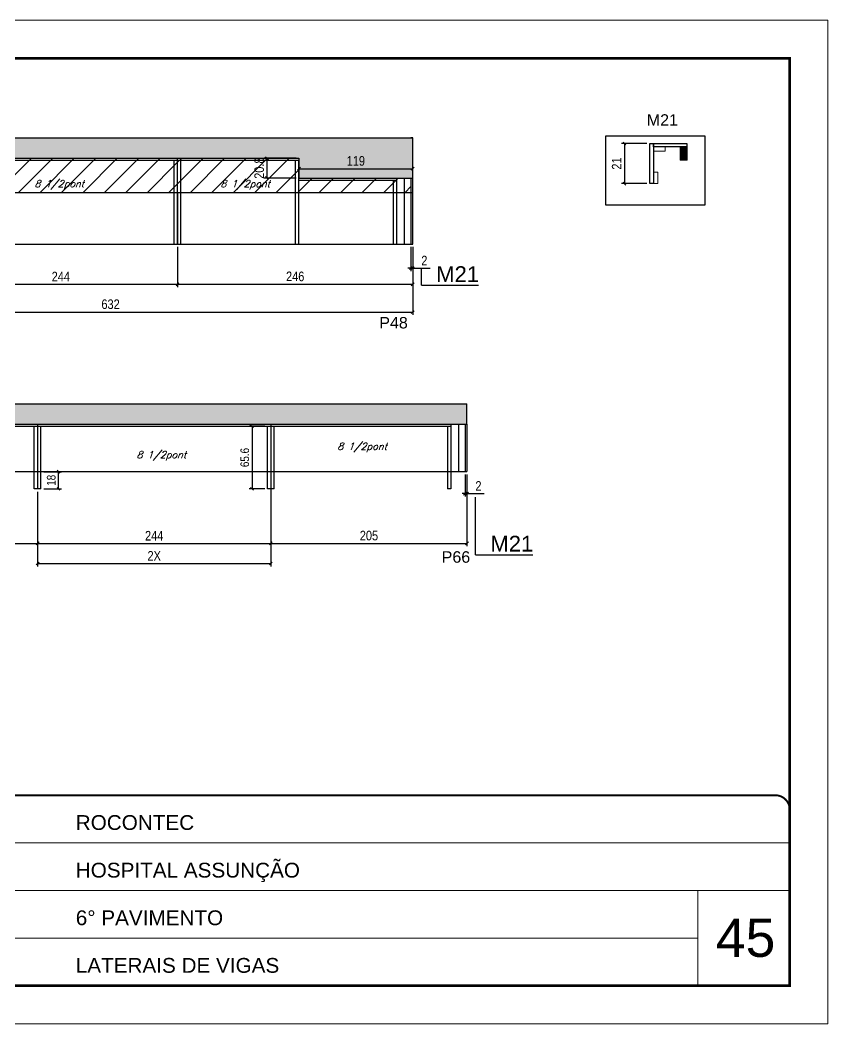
# Model space of a CAD drawing. Extents: x -20960 to -5926, y -2106 to 21915.
# Drawn here: x -11566 to -10722, y 8231 to 9281 of the extents above; entities that cross this region are included whole.
import ezdxf

# ---------------------------------------------------------------- set-up
doc = ezdxf.new("R2010")
doc.units = 0
doc.linetypes.add('CONTINUO', pattern=[0])
doc.linetypes.add('DASHED', pattern=[0.75, 0.5, -0.25])
for name, color, linetype in [('5', 5, 'Continuous'), ('COTA', 241, 'Continuous'), ('NOMENCLATURA', 7, 'Continuous'), ('Painéis', 200, 'Continuous'), ('Reaproveitamento', 251, 'Continuous'), ('SARR_2.2x7', 40, 'Continuous'), ('SARR_3.5x7', 81, 'Continuous'), ('texto', 7, 'Continuous')]:
    doc.layers.add(name, color=color, linetype=linetype)
for name, color, linetype, lineweight in [('CARIMBO', 255, 'Continuous', 9), ('Folhas', 255, 'Continuous', 9), ('Madeira', 126, 'Continuous', 18), ('Sarr 2.2x7', 40, 'Continuous', 9), ('SARRAFO DE PRESSAO', 251, 'DASHED', 9)]:
    doc.layers.add(name, color=color, linetype=linetype, lineweight=lineweight)
doc.styles.add('ARIAL', font='arial.ttf')
doc.styles.add('COTA TECNICA', font='techl___.ttf', dxfattribs={"height": 10})
doc.styles.add('COTA TECNICA-50', font='techl___.ttf', dxfattribs={"height": 9})
doc.styles.add('Romans', font='romans.shx')
doc.styles.get("Standard").update_dxf_attribs({"font": 'arial.ttf'})
doc.dimstyles.new('COTA PAINEL-50', dxfattribs={"dimtxt": 9, "dimasz": 3, "dimexe": 3, "dimexo": 3, "dimgap": 3, "dimtad": 1, "dimdec": 1, "dimzin": 12, "dimdsep": 46, "dimtxsty": 'COTA TECNICA-50', "dimblk1": 'OBLIQUE', "dimblk2": 'OBLIQUE', "dimsah": 1, "dimcen": 0.9, "dimclrd": 4, "dimclre": 4, "dimclrt": 240, "dimadec": 1, "dimazin": 3, "dimtfac": 1, "dimtdec": 1, "dimtmove": 0, "dimatfit": 3, "dimfxl": 1, "dimtolj": 1, "dimtzin": 12, "dimarcsym": 0})
doc.dimstyles.new('PAINEL', dxfattribs={"dimtxt": 10, "dimasz": 3, "dimexe": 3, "dimexo": 3, "dimgap": 3, "dimtad": 1, "dimdec": 1, "dimzin": 12, "dimdsep": 46, "dimtxsty": 'COTA TECNICA', "dimblk1": 'OBLIQUE', "dimblk2": 'OBLIQUE', "dimsah": 1, "dimcen": 0.9, "dimclrd": 4, "dimclre": 4, "dimclrt": 240, "dimadec": 1, "dimazin": 3, "dimtfac": 1, "dimtdec": 1, "dimtmove": 0, "dimatfit": 3, "dimfxl": 1, "dimtolj": 1, "dimtzin": 12, "dimarcsym": 0})
pattern_1 = [(45, (-4755, -1148.575), (-11.22532, 11.22532), [])]

# ---------------------------------------------------------------- blocks, each defined once
blk = doc.blocks.new('9999999999')
at = {"color": 30, "linetype": 'CONTINUO'}
for p, q in [((98564.6, 34379.6), (99584, 34379.6)), ((98564.6, 34329.8), (99488, 34329.8)), ((99584, 34329.8), (99488, 34329.8)), ((99488, 34329.8), (99488, 34230.2)), ((98564.6, 34280), (99488, 34280))]:
    blk.add_line(p, q, dxfattribs=at)
at = {"color": 30, "linetype": 'CONTINUO', "const_width": 2}
blk.add_lwpolyline([(99584, 34230.2), (99584, 34414.4, 0.414214), (99569, 34429.4), (98229, 34429.4, 0.414214), (98214, 34414.4), (98214, 34245.2, 0.414214), (98229, 34230.2), (99584, 34230.2)], format="xyb", dxfattribs=at)
at = {"layer": 'Folhas'}
blk.add_lwpolyline([(98139, 34190.2), (99624, 34190.2), (99624, 35240.2), (98139, 35240.2)], close=True, dxfattribs=at)
at = {"layer": 'Folhas', "color": 30, "const_width": 3}
blk.add_lwpolyline([(98214, 34230.2), (99584, 34230.2), (99584, 35200.2), (98214, 35200.2)], close=True, dxfattribs=at)
at = {"color": 7, "linetype": 'Continuous', "ltscale": 5, "style": 'ARIAL'}
for s, height, p in [('ROCONTEC', 15.48, (98837.7, 34393.1)), ('HOSPITAL ASSUNÇÃO', 15.483, (98837.7, 34343.3)), ('6° PAVIMENTO', 15.483, (98837.7, 34293.5)), ('LATERAIS DE VIGAS', 15.483, (98837.7, 34243.7))]:
    blk.add_text(s, height=height, dxfattribs=at).set_placement(p)
blk = doc.blocks.new('_Oblique')
at = {"color": 0, "linetype": 'ByBlock', "lineweight": -2}
blk.add_line((-0.5, -0.5), (0.5, 0.5), dxfattribs=at)
blk = doc.blocks.new('*D1616')
at = {"layer": 'COTA', "color": 4, "lineweight": -2, "ltscale": 25, "transparency": 16777216}
for p, q in [((-11158, 9043.8), (-11158, 9018.5)), ((-11156, 9043.8), (-11156, 9018.5)), ((-11158, 9021.5), (-11161, 9021.5)), ((-11158, 9021.5), (-11156, 9021.5)), ((-11156, 9021.5), (-11137.8, 9021.5))]:
    blk.add_line(p, q, dxfattribs=at)
at = {"layer": 'Defpoints', "color": 0, "ltscale": 25, "transparency": 16777216}
for p in [(-11158, 9046.8), (-11156, 9046.8), (-11156, 9021.5)]:
    blk.add_point(p, dxfattribs=at)
at = {"layer": 'COTA', "color": 4, "lineweight": -2, "ltscale": 25, "transparency": 16777216, "xscale": 3, "yscale": 3, "zscale": 3}
blk.add_blockref('_Oblique', (-11158, 9021.5), dxfattribs=at)
at = {"layer": 'COTA', "color": 4, "lineweight": -2, "ltscale": 25, "transparency": 16777216, "xscale": 3, "yscale": 3, "zscale": 3, "rotation": 180}
blk.add_blockref('_Oblique', (-11156, 9021.5), dxfattribs=at)
at = {"layer": 'COTA', "color": 240, "ltscale": 25, "transparency": 16777216, "insert": (-11143.9, 9029.5), "char_height": 10, "attachment_point": 5, "style": 'COTA TECNICA'}
blk.add_mtext('\\A1;2', dxfattribs=at)
blk = doc.blocks.new('*D1618')
at = {"layer": 'COTA', "color": 4, "lineweight": -2, "ltscale": 25, "transparency": 16777216}
for p, q in [((-11645.9, 9043.8), (-11645.9, 9001.7)), ((-11401.9, 9043.8), (-11401.9, 9001.7)), ((-11645.9, 9004.7), (-11401.9, 9004.7))]:
    blk.add_line(p, q, dxfattribs=at)
at = {"layer": 'Defpoints', "color": 0, "ltscale": 25, "transparency": 16777216}
for p in [(-11645.9, 9046.8), (-11401.9, 9046.8), (-11401.9, 9004.7)]:
    blk.add_point(p, dxfattribs=at)
at = {"layer": 'COTA', "color": 4, "lineweight": -2, "ltscale": 25, "transparency": 16777216, "xscale": 3, "yscale": 3, "zscale": 3, "rotation": 180}
blk.add_blockref('_Oblique', (-11645.9, 9004.7), dxfattribs=at)
at = {"layer": 'COTA', "color": 4, "lineweight": -2, "ltscale": 25, "transparency": 16777216, "xscale": 3, "yscale": 3, "zscale": 3}
blk.add_blockref('_Oblique', (-11401.9, 9004.7), dxfattribs=at)
at = {"layer": 'COTA', "color": 240, "ltscale": 25, "transparency": 16777216, "insert": (-11523.9, 9012.8), "char_height": 10, "attachment_point": 5, "style": 'COTA TECNICA'}
blk.add_mtext('\\A1;244', dxfattribs=at)
blk = doc.blocks.new('*D1619')
at = {"layer": 'COTA', "color": 4, "lineweight": -2, "ltscale": 25, "transparency": 16777216}
for p, q in [((-11401.9, 9043.8), (-11401.9, 9001.7)), ((-11156, 9043.8), (-11156, 9001.7)), ((-11401.9, 9004.7), (-11156, 9004.7))]:
    blk.add_line(p, q, dxfattribs=at)
at = {"layer": 'Defpoints', "color": 0, "ltscale": 25, "transparency": 16777216}
for p in [(-11401.9, 9046.8), (-11156, 9046.8), (-11156, 9004.7)]:
    blk.add_point(p, dxfattribs=at)
at = {"layer": 'COTA', "color": 4, "lineweight": -2, "ltscale": 25, "transparency": 16777216, "xscale": 3, "yscale": 3, "zscale": 3, "rotation": 180}
blk.add_blockref('_Oblique', (-11401.9, 9004.7), dxfattribs=at)
at = {"layer": 'COTA', "color": 4, "lineweight": -2, "ltscale": 25, "transparency": 16777216, "xscale": 3, "yscale": 3, "zscale": 3}
blk.add_blockref('_Oblique', (-11156, 9004.7), dxfattribs=at)
at = {"layer": 'COTA', "color": 240, "ltscale": 25, "transparency": 16777216, "insert": (-11278.9, 9012.9), "char_height": 10, "attachment_point": 5, "style": 'COTA TECNICA'}
blk.add_mtext('\\A1;246', dxfattribs=at)
blk = doc.blocks.new('*D1620')
at = {"layer": 'COTA', "color": 4, "lineweight": -2, "ltscale": 25, "transparency": 16777216}
for p, q in [((-11275, 9118.8), (-11275, 9128.6)), ((-11275, 9125.6), (-11156, 9125.6)), ((-11156, 9119.2), (-11156, 9128.6))]:
    blk.add_line(p, q, dxfattribs=at)
at = {"layer": 'Defpoints', "color": 0, "ltscale": 25, "transparency": 16777216}
for p in [(-11156, 9125.6), (-11275, 9115.8), (-11156, 9116.2)]:
    blk.add_point(p, dxfattribs=at)
at = {"layer": 'COTA', "color": 4, "lineweight": -2, "ltscale": 25, "transparency": 16777216, "xscale": 3, "yscale": 3, "zscale": 3, "rotation": 180}
blk.add_blockref('_Oblique', (-11275, 9125.6), dxfattribs=at)
at = {"layer": 'COTA', "color": 4, "lineweight": -2, "ltscale": 25, "transparency": 16777216, "xscale": 3, "yscale": 3, "zscale": 3}
blk.add_blockref('_Oblique', (-11156, 9125.6), dxfattribs=at)
at = {"layer": 'COTA', "color": 240, "ltscale": 25, "transparency": 16777216, "insert": (-11215.5, 9133.7), "char_height": 10, "attachment_point": 5, "style": 'COTA TECNICA'}
blk.add_mtext('\\A1;119', dxfattribs=at)
blk = doc.blocks.new('*D1621')
at = {"layer": 'COTA', "color": 4, "lineweight": -2, "ltscale": 25, "transparency": 16777216}
for p, q in [((-11792.3, 8805.7), (-11792.3, 8730.7)), ((-11548.2, 8787.7), (-11548.2, 8730.7)), ((-11792.3, 8733.7), (-11548.2, 8733.7))]:
    blk.add_line(p, q, dxfattribs=at)
at = {"layer": 'Defpoints', "color": 0, "ltscale": 25, "transparency": 16777216}
for p in [(-11792.3, 8808.7), (-11548.2, 8790.7), (-11548.2, 8733.7)]:
    blk.add_point(p, dxfattribs=at)
at = {"layer": 'COTA', "color": 4, "lineweight": -2, "ltscale": 25, "transparency": 16777216, "xscale": 3, "yscale": 3, "zscale": 3, "rotation": 180}
blk.add_blockref('_Oblique', (-11792.3, 8733.7), dxfattribs=at)
at = {"layer": 'COTA', "color": 4, "lineweight": -2, "ltscale": 25, "transparency": 16777216, "xscale": 3, "yscale": 3, "zscale": 3}
blk.add_blockref('_Oblique', (-11548.2, 8733.7), dxfattribs=at)
at = {"layer": 'COTA', "color": 240, "ltscale": 25, "transparency": 16777216, "insert": (-11670.3, 8741.7), "char_height": 10, "attachment_point": 5, "style": 'COTA TECNICA'}
blk.add_mtext('\\A1;244', dxfattribs=at)
blk = doc.blocks.new('*D1622')
at = {"layer": 'COTA', "color": 4, "lineweight": -2, "ltscale": 25, "transparency": 16777216}
for p, q in [((-11548.2, 8787.7), (-11548.2, 8730.7)), ((-11304.3, 8787.7), (-11304.3, 8730.7)), ((-11548.2, 8733.7), (-11304.3, 8733.7))]:
    blk.add_line(p, q, dxfattribs=at)
at = {"layer": 'Defpoints', "color": 0, "ltscale": 25, "transparency": 16777216}
for p in [(-11548.2, 8790.7), (-11304.3, 8790.7), (-11304.3, 8733.7)]:
    blk.add_point(p, dxfattribs=at)
at = {"layer": 'COTA', "color": 4, "lineweight": -2, "ltscale": 25, "transparency": 16777216, "xscale": 3, "yscale": 3, "zscale": 3, "rotation": 180}
blk.add_blockref('_Oblique', (-11548.2, 8733.7), dxfattribs=at)
at = {"layer": 'COTA', "color": 4, "lineweight": -2, "ltscale": 25, "transparency": 16777216, "xscale": 3, "yscale": 3, "zscale": 3}
blk.add_blockref('_Oblique', (-11304.3, 8733.7), dxfattribs=at)
at = {"layer": 'COTA', "color": 240, "ltscale": 25, "transparency": 16777216, "insert": (-11426.3, 8741.7), "char_height": 10, "attachment_point": 5, "style": 'COTA TECNICA'}
blk.add_mtext('\\A1;244', dxfattribs=at)
blk = doc.blocks.new('*D1638')
at = {"layer": 'Defpoints', "color": 0, "linetype": 'ByBlock', "transparency": 16777216}
for p in [(-10908.3, 9152), (-10934.7, 9110), (-10908.3, 9110)]:
    blk.add_point(p, dxfattribs=at)
at = {"layer": 'Sarr 2.2x7', "color": 4, "linetype": 'ByBlock', "lineweight": -2, "transparency": 16777216}
for p, q in [((-10911.3, 9152), (-10937.7, 9152)), ((-10934.7, 9152), (-10934.7, 9110)), ((-10911.3, 9110), (-10937.7, 9110))]:
    blk.add_line(p, q, dxfattribs=at)
at = {"layer": 'Sarr 2.2x7', "color": 4, "linetype": 'ByBlock', "lineweight": -2, "transparency": 16777216, "xscale": 3, "yscale": 3, "zscale": 3}
for p, rotation in [((-10934.7, 9152), 90), ((-10934.7, 9110), 270)]:
    blk.add_blockref('_Oblique', p, dxfattribs=dict(at, rotation=rotation))
at = {"layer": 'Sarr 2.2x7', "color": 240, "linetype": 'ByBlock', "transparency": 16777216, "insert": (-10942.8, 9131), "char_height": 10, "attachment_point": 5, "rotation": 90, "style": 'COTA TECNICA'}
blk.add_mtext('\\A1;21', dxfattribs=at)
blk = doc.blocks.new('*D1640')
at = {"layer": 'COTA', "color": 4, "lineweight": -2, "ltscale": 25, "transparency": 16777216}
for p, q in [((-11278, 9136.6), (-11311.4, 9136.6)), ((-11308.4, 9136.6), (-11308.4, 9115.8)), ((-11278, 9115.8), (-11311.4, 9115.8))]:
    blk.add_line(p, q, dxfattribs=at)
at = {"layer": 'Defpoints', "color": 0, "ltscale": 25, "transparency": 16777216}
for p in [(-11275, 9136.6), (-11308.4, 9115.8), (-11275, 9115.8)]:
    blk.add_point(p, dxfattribs=at)
at = {"layer": 'COTA', "color": 4, "lineweight": -2, "ltscale": 25, "transparency": 16777216, "xscale": 3, "yscale": 3, "zscale": 3}
for p, rotation in [((-11308.4, 9136.6), 90), ((-11308.4, 9115.8), 270)]:
    blk.add_blockref('_Oblique', p, dxfattribs=dict(at, rotation=rotation))
at = {"layer": 'COTA', "color": 240, "ltscale": 25, "transparency": 16777216, "insert": (-11316.5, 9126.2), "char_height": 10, "attachment_point": 5, "rotation": 90, "style": 'COTA TECNICA'}
blk.add_mtext('\\A1;20.8', dxfattribs=at)
blk = doc.blocks.new('*D1625')
at = {"layer": 'COTA', "color": 4, "lineweight": -2, "ltscale": 25, "transparency": 16777216}
for p, q in [((-11787.9, 9043.8), (-11787.9, 8972.6)), ((-11156, 9043.8), (-11156, 8972.6)), ((-11787.9, 8975.6), (-11156, 8975.6))]:
    blk.add_line(p, q, dxfattribs=at)
at = {"layer": 'Defpoints', "color": 0, "ltscale": 25, "transparency": 16777216}
for p in [(-11787.9, 9046.8), (-11156, 9046.8), (-11156, 8975.6)]:
    blk.add_point(p, dxfattribs=at)
at = {"layer": 'COTA', "color": 4, "lineweight": -2, "ltscale": 25, "transparency": 16777216, "xscale": 3, "yscale": 3, "zscale": 3, "rotation": 180}
blk.add_blockref('_Oblique', (-11787.9, 8975.6), dxfattribs=at)
at = {"layer": 'COTA', "color": 4, "lineweight": -2, "ltscale": 25, "transparency": 16777216, "xscale": 3, "yscale": 3, "zscale": 3}
blk.add_blockref('_Oblique', (-11156, 8975.6), dxfattribs=at)
at = {"layer": 'COTA', "color": 240, "ltscale": 25, "transparency": 16777216, "insert": (-11471.9, 8983.8), "char_height": 10, "attachment_point": 5, "style": 'COTA TECNICA'}
blk.add_mtext('\\A1;632', dxfattribs=at)
blk = doc.blocks.new('*D1626')
at = {"layer": 'COTA', "color": 4, "lineweight": -2, "ltscale": 25, "transparency": 16777216}
for p, q in [((-11548.2, 8787.7), (-11548.2, 8709.6)), ((-11304.3, 8787.7), (-11304.3, 8709.6)), ((-11548.2, 8712.6), (-11304.3, 8712.6))]:
    blk.add_line(p, q, dxfattribs=at)
at = {"layer": 'Defpoints', "color": 0, "ltscale": 25, "transparency": 16777216}
for p in [(-11548.2, 8790.7), (-11304.3, 8790.7), (-11304.3, 8712.6)]:
    blk.add_point(p, dxfattribs=at)
at = {"layer": 'COTA', "color": 4, "lineweight": -2, "ltscale": 25, "transparency": 16777216, "xscale": 3, "yscale": 3, "zscale": 3, "rotation": 180}
blk.add_blockref('_Oblique', (-11548.2, 8712.6), dxfattribs=at)
at = {"layer": 'COTA', "color": 4, "lineweight": -2, "ltscale": 25, "transparency": 16777216, "xscale": 3, "yscale": 3, "zscale": 3}
blk.add_blockref('_Oblique', (-11304.3, 8712.6), dxfattribs=at)
at = {"layer": 'COTA', "color": 240, "ltscale": 25, "transparency": 16777216, "insert": (-11426.3, 8720.7), "char_height": 10, "attachment_point": 5, "style": 'COTA TECNICA'}
blk.add_mtext('\\A1;2X', dxfattribs=at)
blk = doc.blocks.new('*D1627')
at = {"layer": 'COTA', "color": 4, "lineweight": -2, "ltscale": 25, "transparency": 16777216}
for p, q in [((-11304.3, 8805.7), (-11304.3, 8730.7)), ((-11099.3, 8805.7), (-11099.3, 8730.7)), ((-11304.3, 8733.7), (-11099.3, 8733.7))]:
    blk.add_line(p, q, dxfattribs=at)
at = {"layer": 'Defpoints', "color": 0, "ltscale": 25, "transparency": 16777216}
for p in [(-11304.3, 8808.7), (-11099.3, 8808.7), (-11099.3, 8733.7)]:
    blk.add_point(p, dxfattribs=at)
at = {"layer": 'COTA', "color": 4, "lineweight": -2, "ltscale": 25, "transparency": 16777216, "xscale": 3, "yscale": 3, "zscale": 3, "rotation": 180}
blk.add_blockref('_Oblique', (-11304.3, 8733.7), dxfattribs=at)
at = {"layer": 'COTA', "color": 4, "lineweight": -2, "ltscale": 25, "transparency": 16777216, "xscale": 3, "yscale": 3, "zscale": 3}
blk.add_blockref('_Oblique', (-11099.3, 8733.7), dxfattribs=at)
at = {"layer": 'COTA', "color": 240, "ltscale": 25, "transparency": 16777216, "insert": (-11201.8, 8741.8), "char_height": 10, "attachment_point": 5, "style": 'COTA TECNICA'}
blk.add_mtext('\\A1;205', dxfattribs=at)
blk = doc.blocks.new('*D1628')
at = {"layer": 'COTA', "color": 4, "lineweight": -2, "ltscale": 25, "transparency": 16777216}
for p, q in [((-11101.3, 8805.7), (-11101.3, 8782.8)), ((-11099.3, 8794.7), (-11099.3, 8782.8)), ((-11101.3, 8785.8), (-11104.3, 8785.8)), ((-11101.3, 8785.8), (-11099.3, 8785.8)), ((-11099.3, 8785.8), (-11081.2, 8785.8))]:
    blk.add_line(p, q, dxfattribs=at)
at = {"layer": 'Defpoints', "color": 0, "ltscale": 25, "transparency": 16777216}
for p in [(-11101.3, 8808.7), (-11099.3, 8797.7), (-11099.3, 8785.8)]:
    blk.add_point(p, dxfattribs=at)
at = {"layer": 'COTA', "color": 4, "lineweight": -2, "ltscale": 25, "transparency": 16777216, "xscale": 3, "yscale": 3, "zscale": 3}
blk.add_blockref('_Oblique', (-11101.3, 8785.8), dxfattribs=at)
at = {"layer": 'COTA', "color": 4, "lineweight": -2, "ltscale": 25, "transparency": 16777216, "xscale": 3, "yscale": 3, "zscale": 3, "rotation": 180}
blk.add_blockref('_Oblique', (-11099.3, 8785.8), dxfattribs=at)
at = {"layer": 'COTA', "color": 240, "ltscale": 25, "transparency": 16777216, "insert": (-11087.3, 8793.8), "char_height": 10, "attachment_point": 5, "style": 'COTA TECNICA'}
blk.add_mtext('\\A1;2', dxfattribs=at)
blk = doc.blocks.new('*D1636')
at = {"layer": 'COTA', "color": 4, "lineweight": -2, "transparency": 16777216}
for p, q in [((-11541.7, 8808.7), (-11523.3, 8808.7)), ((-11526.3, 8790.7), (-11526.3, 8808.7)), ((-11541.7, 8790.7), (-11523.3, 8790.7))]:
    blk.add_line(p, q, dxfattribs=at)
at = {"layer": 'Defpoints', "color": 0, "transparency": 16777216}
for p in [(-11544.7, 8808.7), (-11526.3, 8808.7), (-11544.7, 8790.7)]:
    blk.add_point(p, dxfattribs=at)
at = {"layer": 'COTA', "color": 4, "lineweight": -2, "transparency": 16777216, "xscale": 3, "yscale": 3, "zscale": 3}
for p, rotation in [((-11526.3, 8808.7), 90), ((-11526.3, 8790.7), 270)]:
    blk.add_blockref('_Oblique', p, dxfattribs=dict(at, rotation=rotation))
at = {"layer": 'COTA', "color": 240, "transparency": 16777216, "insert": (-11533.9, 8799.7), "char_height": 9, "attachment_point": 5, "rotation": 90, "style": 'COTA TECNICA-50'}
blk.add_mtext('\\A1;18', dxfattribs=at)
blk = doc.blocks.new('*D1637')
at = {"layer": 'COTA', "color": 4, "lineweight": -2, "transparency": 16777216}
for p, q in [((-11310.7, 8856.3), (-11327, 8856.3)), ((-11324, 8856.3), (-11324, 8790.7)), ((-11310.8, 8790.7), (-11327, 8790.7))]:
    blk.add_line(p, q, dxfattribs=at)
at = {"layer": 'Defpoints', "color": 0, "transparency": 16777216}
for p in [(-11307.7, 8856.3), (-11324, 8790.7), (-11307.8, 8790.7)]:
    blk.add_point(p, dxfattribs=at)
at = {"layer": 'COTA', "color": 4, "lineweight": -2, "transparency": 16777216, "xscale": 3, "yscale": 3, "zscale": 3}
for p, rotation in [((-11324, 8856.3), 90), ((-11324, 8790.7), 270)]:
    blk.add_blockref('_Oblique', p, dxfattribs=dict(at, rotation=rotation))
at = {"layer": 'COTA', "color": 240, "transparency": 16777216, "insert": (-11331.6, 8823.5), "char_height": 9, "attachment_point": 5, "rotation": 90, "style": 'COTA TECNICA-50'}
blk.add_mtext('\\A1;65.6', dxfattribs=at)

msp = doc.modelspace()

# ---------------------------------------------------------------- hatches: boundary and pattern name
at = {"layer": 'COTA', "linetype": 'ByBlock'}
h = msp.add_hatch(dxfattribs=at)
h.set_pattern_fill('AR-CONC', color=256, scale=0.03)
h.set_pattern_definition([(50, (-149344.2897, -21759.247), (5.46554007, -0.47817257), [0.5715, -6.2865]), (355, (-149344.2897, -21759.247), (-1.05730264, 5.73170536), [0.4572, -5.02921753]), (100.4514447, (-149343.834, -21759.287), (4.40823741, 5.25353256), [0.48570026, -5.34270734]), (46.1842, (-149344.29, -21757.723), (8.13237123, -1.26126984), [0.85725, -9.42975]), (96.6355576, (-149343.612, -21757.828), (7.122124, 7.42278374), [0.7285507, -8.01406824]), (351.184151, (-149344.29, -21757.723), (7.122124, 7.42278374), [0.685799, -7.54379196]), (21, (-149343.5277, -21758.104), (4.54843174, -3.06795595), [0.5715, -6.2865]), (326, (-149343.5277, -21758.104), (1.85406085, 5.52563898), [0.4572, -5.0292]), (71.451445, (-149343.1487, -21758.36), (6.40249258, 2.45768307), [0.48570026, -5.34269813]), (37.5, (-149344.2897, -21759.2472), (0.092658098, 2.536651166), [0, -4.96824, 0, -5.1054, 0, -5.04825]), (7.5, (-149344.2897, -21759.2472), (2.004589875, 3.005417245), [0, -2.91084, 0, -4.85394, 0, -1.92405]), (327.5, (-149345.989, -21759.2472), (4.067717855, -0.17186232), [0, -1.905, 0, -5.9436, 0, -7.8867]), (317.5, (-149346.751, -21759.247), (4.44387544, 0.76279473), [0, -2.4765, 0, -3.94716, 0, -5.6007])])
h.paths.add_polyline_path([(-11155.95, 9115.84), (-11155.95, 9157.84), (-11274.95, 9157.84), (-11787.91, 9157.84), (-11787.91, 9136.64), (-11274.95, 9136.64), (-11274.95, 9115.84)])
h.paths.add_polyline_path([(-11306.71, 9109.53), (-11306.71, 9143.47), (-11327.3, 9143.47), (-11327.3, 9109.53)], flags=9)
h = msp.add_hatch(dxfattribs=at)
h.set_pattern_fill('AR-CONC', color=256, scale=0.03)
h.set_pattern_definition([(50, (-4755, -1148.575), (5.46554, -0.4781726), [0.5715, -6.2865]), (355, (-4755, -1148.575), (-1.0573026, 5.7317054), [0.4572, -5.0292175]), (100.451445, (-4754.5445, -1148.615), (4.4082374, 5.2535326), [0.4857003, -5.3427073]), (46.1842, (-4755, -1147.051), (8.1323712, -1.26127), [0.85725, -9.42975]), (96.63556, (-4754.322, -1147.156), (7.122124, 7.4227837), [0.7285507, -8.014068]), (351.18415, (-4755, -1147.051), (7.122124, 7.422784), [0.685799, -7.543792]), (21, (-4754.238, -1147.432), (4.5484317, -3.067956), [0.5715, -6.2865]), (326, (-4754.238, -1147.432), (1.8540609, 5.525639), [0.4572, -5.0292]), (71.451445, (-4753.859, -1147.688), (6.4024926, 2.457683), [0.4857003, -5.3426981]), (37.5, (-4755, -1148.5751), (0.0926581, 2.53665117), [0, -4.96824, 0, -5.1054, 0, -5.04825]), (7.5, (-4755, -1148.575), (2.0045899, 3.00541724), [0, -2.91084, 0, -4.85394, 0, -1.92405]), (327.5, (-4756.6993, -1148.5751), (4.06771786, -0.17186232), [0, -1.905, 0, -5.9436, 0, -7.8867]), (317.5, (-4757.4613, -1148.575), (4.4438754, 0.7627947), [0, -2.4765, 0, -3.94716, 0, -5.6007])])
h.paths.add_polyline_path([(-11792.3, 8879.73), (-11792.3, 8837.73), (-11673.3, 8837.73), (-11673.3, 8856.33), (-11673.3, 8858.53), (-11673.3, 8858.53), (-11673.3, 8858.53), (-11525.22, 8858.53), (-11099.32, 8858.53), (-11099.32, 8879.73)])
h.paths.add_polyline_path([(-11641.1, 8833.09), (-11641.1, 8863.63), (-11659.63, 8863.63), (-11659.63, 8833.09)], flags=9)
h.paths.add_polyline_path([(-11743.32, 8842.61), (-11722.79, 8842.61), (-11722.79, 8861.14), (-11743.32, 8861.14)], flags=24)
at = {"layer": 'Madeira'}
h = msp.add_hatch(dxfattribs=at)
h.set_pattern_fill('ANSI31', color=256, scale=0.2, angle=270, style=0)
h.set_pattern_definition([(315, (5696.7189, -4199.7472), (0.449012806, 0.449012806), [])])
h.paths.add_polyline_path([(-10869.3, 9148.38), (-10876.3, 9148.38), (-10876.3, 9134.38), (-10869.3, 9134.38)])
at = {"layer": 'Reaproveitamento', "transparency": 33554684}
h = msp.add_hatch(dxfattribs=at)
h.set_pattern_fill('ANSI31', color=256, scale=5)
h.set_pattern_definition(pattern_1)
h.paths.add_polyline_path([(-11401.91, 9136.64), (-11645.91, 9136.64), (-11645.91, 9100.84), (-11401.91, 9100.84)])
h = msp.add_hatch(dxfattribs=at)
h.set_pattern_fill('ANSI31', color=256, scale=5)
h.set_pattern_definition(pattern_1)
h.paths.add_polyline_path([(-11157.95, 9115.84), (-11274.95, 9115.84), (-11274.95, 9136.64), (-11401.91, 9136.64), (-11401.91, 9100.84), (-11157.95, 9100.84)])

# ---------------------------------------------------------------- linework, layer by layer
at = {"linetype": 'ByBlock'}
msp.add_lwpolyline([(-10954.21, 9160.14), (-10850.77, 9160.14), (-10850.77, 9087.52), (-10954.21, 9087.52)], close=True, dxfattribs=at)
at = {"layer": 'COTA', "linetype": 'ByBlock'}
for p, q in [((-11787.91, 9157.84), (-11274.95, 9157.84)), ((-11274.95, 9157.84), (-11155.95, 9157.84)), ((-11155.95, 9115.84), (-11155.95, 9157.84)), ((-11792.3, 8879.73), (-11099.32, 8879.73)), ((-11099.32, 8858.53), (-11099.32, 8879.73))]:
    msp.add_line(p, q, dxfattribs=at)
at = {"layer": 'Madeira'}
msp.add_lwpolyline([(-10869.3, 9148.38), (-10876.3, 9148.38), (-10876.3, 9134.38), (-10869.3, 9134.38)], close=True, dxfattribs=at)
at = {"layer": 'NOMENCLATURA', "linetype": 'Continuous'}
for p, q in [((-11146.89, 9003.71), (-11146.89, 9021.47)), ((-11146.89, 9003.71), (-11087.2, 9003.71)), ((-11090.26, 8721.8), (-11090.26, 8782.14)), ((-11090.26, 8721.8), (-11030.57, 8721.8))]:
    msp.add_line(p, q, dxfattribs=at)
at = {"layer": 'Painéis'}
for p, q in [((-11155.95, 9157.84), (-11157.95, 9157.84)), ((-11787.91, 9136.64), (-11274.95, 9136.64)), ((-11401.91, 9046.84), (-11401.91, 9136.64)), ((-11274.95, 9136.64), (-11274.95, 9115.84)), ((-11274.95, 9115.84), (-11155.95, 9115.84)), ((-11157.95, 9115.84), (-11157.95, 9046.84)), ((-11155.95, 9046.84), (-11155.95, 9115.84)), ((-11787.91, 9100.84), (-11155.95, 9100.84)), ((-11787.91, 9046.84), (-11155.95, 9046.84)), ((-11673.3, 8858.53), (-11525.22, 8858.53)), ((-11548.2, 8858.53), (-11548.2, 8808.73)), ((-11525.22, 8858.53), (-11099.32, 8858.53)), ((-11525.22, 8858.53), (-11525.22, 8858.53)), ((-11304.3, 8858.53), (-11304.3, 8808.73)), ((-11101.32, 8858.53), (-11101.32, 8808.73)), ((-11099.32, 8858.53), (-11099.32, 8808.73)), ((-11792.3, 8808.73), (-11099.32, 8808.73))]:
    msp.add_line(p, q, dxfattribs=at)
msp.add_lwpolyline([(-10904.26, 9109.99), (-10908.26, 9109.99), (-10908.26, 9151.99), (-10904.26, 9151.99)], close=True, dxfattribs=at)
at = {"layer": 'Painéis', "linetype": 'ByBlock'}
msp.add_lwpolyline([(-10904.26, 9151.99), (-10869.32, 9151.99), (-10869.32, 9148.39), (-10904.26, 9148.39), (-10904.26, 9151.99)], dxfattribs=at)
at = {"layer": 'Sarr 2.2x7', "linetype": 'ByBlock'}
for points in [[(-10904.26, 9148.39), (-10892.26, 9148.39), (-10892.26, 9143.99), (-10904.26, 9143.99), (-10904.26, 9148.39)], [(-10904.26, 9109.99), (-10904.26, 9121.99), (-10899.86, 9121.99), (-10899.86, 9109.99), (-10904.26, 9109.99)]]:
    msp.add_lwpolyline(points, dxfattribs=at)
at = {"layer": 'SARR_2.2x7', "linetype": 'Continuous'}
for p, q in [((-11645.91, 9134.44), (-11401.91, 9134.44)), ((-11401.91, 9134.44), (-11274.95, 9134.44)), ((-11164.95, 9115.84), (-11164.95, 9100.84)), ((-11274.95, 9113.64), (-11172.95, 9113.64)), ((-11164.95, 9100.84), (-11164.95, 9046.84)), ((-11673.3, 8856.33), (-11548.2, 8856.33)), ((-11548.2, 8856.33), (-11304.3, 8856.33)), ((-11304.3, 8856.33), (-11116.32, 8856.33)), ((-11108.32, 8858.53), (-11108.32, 8829.93)), ((-11108.32, 8858.53), (-11108.32, 8808.73))]:
    msp.add_line(p, q, dxfattribs=at)
at = {"layer": 'SARR_3.5x7'}
for p, q in [((-11405.36, 9046.84), (-11405.36, 9134.44)), ((-11398.46, 9046.84), (-11398.46, 9134.44)), ((-11278.45, 9046.84), (-11278.45, 9134.44)), ((-11274.95, 9046.84), (-11274.95, 9134.44)), ((-11172.95, 9115.84), (-11172.95, 9046.84)), ((-11176.45, 9113.64), (-11176.45, 9046.84)), ((-11401.91, 9100.84), (-11401.91, 9046.84)), ((-11405.36, 9046.84), (-11398.46, 9046.84)), ((-11278.45, 9046.84), (-11274.95, 9046.84)), ((-11176.45, 9046.84), (-11172.95, 9046.84)), ((-11551.65, 8790.73), (-11551.65, 8856.33)), ((-11544.75, 8790.73), (-11544.75, 8856.33)), ((-11307.75, 8790.73), (-11307.75, 8856.33)), ((-11300.85, 8790.73), (-11300.85, 8856.33)), ((-11119.82, 8856.33), (-11119.82, 8790.73)), ((-11116.32, 8858.53), (-11116.32, 8790.73)), ((-11548.2, 8808.73), (-11548.25, 8790.73)), ((-11304.3, 8808.73), (-11304.35, 8790.73)), ((-11548.15, 8790.73), (-11551.65, 8790.73)), ((-11544.75, 8790.73), (-11548.25, 8790.73)), ((-11304.35, 8790.73), (-11307.85, 8790.73)), ((-11300.85, 8790.73), (-11304.35, 8790.73)), ((-11116.32, 8790.73), (-11119.82, 8790.73))]:
    msp.add_line(p, q, dxfattribs=at)

# ---------------------------------------------------------------- block references
at = {"layer": 'SARRAFO DE PRESSAO', "color": 6, "linetype": 'ByBlock'}
msp.add_blockref('9999999999', (-110345.98, -25959.14), dxfattribs=at)

# ---------------------------------------------------------------- texts
at = {"layer": '5', "color": 7, "linetype": 'Continuous'}
msp.add_text('M21', height=12, rotation=359.99996, dxfattribs=at).set_placement((-10911.37, 9170.58))
at = {"layer": '5', "linetype": 'Continuous'}
for s, p in [('P48', (-11191.01, 8958.48)), ('P66', (-11125.76, 8713.47))]:
    msp.add_text(s, height=12, rotation=0.00004, dxfattribs=at).set_placement(p)
at = {"layer": 'CARIMBO', "style": 'ARIAL'}
msp.add_text('45', height=40, dxfattribs=at).set_placement((-10839.14, 8301.21))
at = {"layer": 'NOMENCLATURA', "linetype": 'Continuous'}
for p in [(-11131.5, 9007.08), (-11074.86, 8725.17)]:
    msp.add_text('M21', height=16.5, rotation=0, dxfattribs=at).set_placement(p)
at = {"layer": 'texto', "color": 2, "char_height": 7.2737, "attachment_point": 5, "style": 'Romans'}
for insert in [(-11525.47, 9108.75), (-11331.11, 9108.75), (-11418.75, 8825.15), (-11208.9, 8833.92)]:
    msp.add_mtext('{\\Q19;\\C256;8 1/2pont}', dxfattribs=dict(at, insert=insert))

# ---------------------------------------------------------------- dimensions: what is measured, and where the dimension line sits
at = {"layer": 'COTA', "ltscale": 25}
dim = msp.add_linear_dim(base=(-11308.41, 9115.84), p1=(-11274.95, 9136.64), p2=(-11274.95, 9115.84), angle=90, dimstyle='PAINEL', dxfattribs=at)
dim.commit()
dim.dimension.update_dxf_attribs({"geometry": '*D1640', "text_midpoint": (-11308.41, 9126.24), "dimtype": 160})
for base, p1, p2, picture, middle in [((-11155.95, 9125.56), (-11274.95, 9115.84), (-11155.95, 9116.22), '*D1620', (-11215.45, 9133.65)), ((-11155.95, 8975.62), (-11787.91, 9046.84), (-11155.95, 9046.84), '*D1625', (-11471.93, 8983.84)), ((-11155.95, 9021.47), (-11157.95, 9046.84), (-11155.95, 9046.84), '*D1616', (-11143.89, 9029.47)), ((-11548.245743, 8733.666652), (-11792.295741, 8808.728015), (-11548.245743, 8790.72801), '*D1621', (-11670.270742, 8741.739752)), ((-11099.32, 8733.67), (-11304.3, 8808.73), (-11099.32, 8808.73), '*D1627', (-11201.81, 8741.78)), ((-11099.32, 8785.77), (-11101.32, 8808.73), (-11099.32, 8797.73), '*D1628', (-11087.26, 8793.77))]:
    dim = msp.add_linear_dim(base=base, p1=p1, p2=p2, dimstyle='PAINEL', dxfattribs=at)
    dim.commit()
    dim.dimension.update_dxf_attribs({"geometry": picture, "text_midpoint": middle})
dim = msp.add_linear_dim(base=(-11401.91, 9004.75), p1=(-11645.91, 9046.84), p2=(-11401.91, 9046.84), dimstyle='PAINEL', dxfattribs=at)
dim.commit()
dim.dimension.update_dxf_attribs({"geometry": '*D1618', "text_midpoint": (-11523.91, 9004.75), "dimtype": 160})
for base, p1, p2, picture, middle in [((-11155.95, 9004.75), (-11401.91, 9046.84), (-11155.95, 9046.84), '*D1619', (-11278.93, 9012.85)), ((-11304.295739, 8733.666652), (-11548.245743, 8790.72801), (-11304.295739, 8790.728013), '*D1622', (-11426.270741, 8741.739752))]:
    dim = msp.add_linear_dim(base=base, p1=p1, p2=p2, dimstyle='PAINEL', override={"dimtmove": 1}, dxfattribs=at)
    dim.commit()
    dim.dimension.update_dxf_attribs({"geometry": picture, "text_midpoint": middle})
at = {"layer": 'COTA'}
for base, p1, p2, picture, middle in [((-11323.99, 8790.73), (-11307.75, 8856.33), (-11307.85, 8790.73), '*D1637', (-11331.59, 8823.53)), ((-11526.29, 8808.73), (-11544.75, 8790.73), (-11544.75, 8808.73), '*D1636', (-11533.87, 8799.73))]:
    dim = msp.add_linear_dim(base=base, p1=p1, p2=p2, angle=90, dimstyle='COTA PAINEL-50', dxfattribs=at)
    dim.commit()
    dim.dimension.update_dxf_attribs({"geometry": picture, "text_midpoint": middle})
at = {"layer": 'COTA', "ltscale": 25}
dim = msp.add_linear_dim(base=(-11304.3, 8712.61), p1=(-11548.25, 8790.73), p2=(-11304.3, 8790.73), text='2X', dimstyle='PAINEL', dxfattribs=at)
dim.commit()
dim.dimension.update_dxf_attribs({"geometry": '*D1626', "text_midpoint": (-11426.27, 8720.66)})
at = {"layer": 'Sarr 2.2x7', "linetype": 'ByBlock'}
dim = msp.add_linear_dim(base=(-10934.7, 9109.99), p1=(-10908.26, 9151.99), p2=(-10908.26, 9109.99), angle=90, dimstyle='PAINEL', override={"dimlfac": 0.5}, dxfattribs=at)
dim.commit()
dim.dimension.update_dxf_attribs({"geometry": '*D1638', "text_midpoint": (-10942.76, 9130.99)})

doc.saveas('drawing.dxf')
